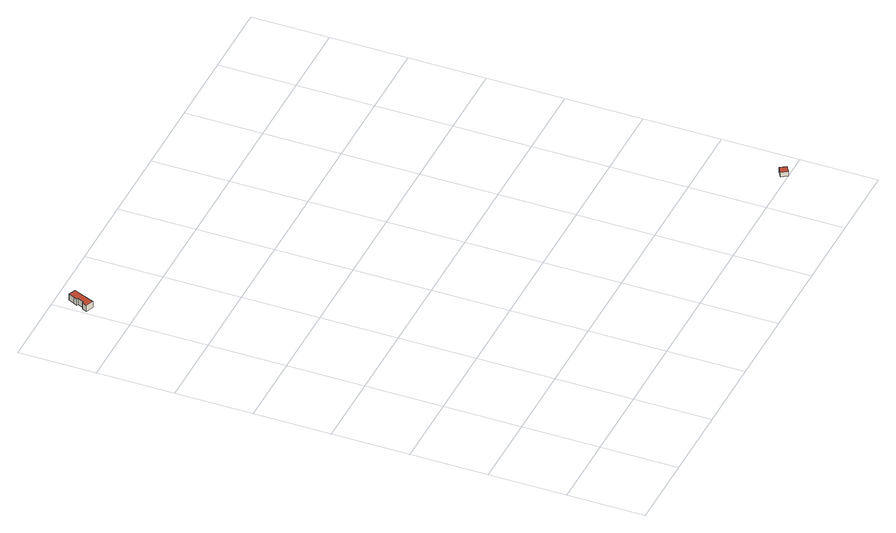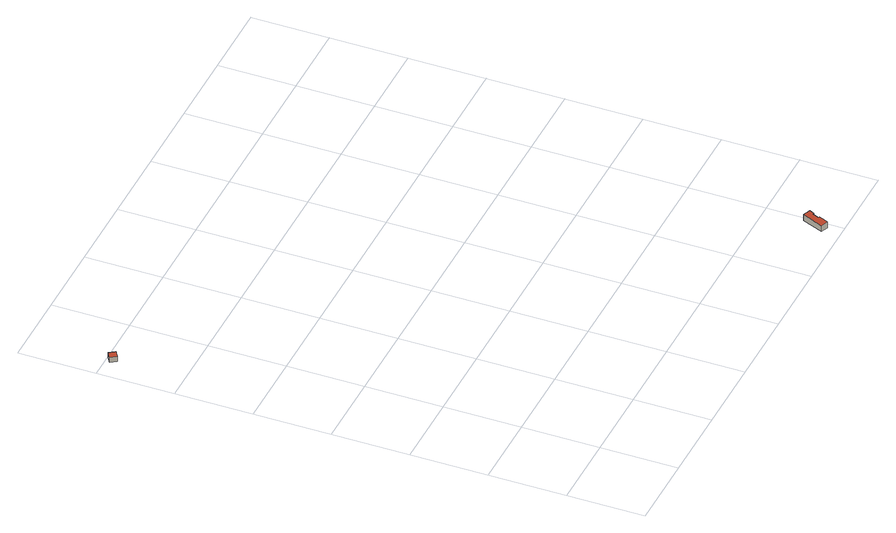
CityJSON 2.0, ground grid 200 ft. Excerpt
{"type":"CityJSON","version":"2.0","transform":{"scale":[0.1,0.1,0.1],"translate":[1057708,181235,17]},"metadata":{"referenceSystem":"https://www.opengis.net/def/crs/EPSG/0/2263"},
"CityObjects":{
"building1":{"type":"Building","attributes":{"name":"Bldg_3210019208","BIN":"4284754"},"geometry":[{"type":"MultiSurface","lod":"2","boundaries":[[[0,1,2,3,4,5,6,7,8]],[[9,10,11,12,13,14,15,16,17]],[[0,8,17,16]],[[1,0,16,15]],[[2,1,15,14]],[[3,2,14,13]],[[4,3,13,12]],[[5,4,12,11]],[[6,5,11,10]],[[7,6,10,9]],[[8,7,9,17]]],"semantics":{"surfaces":[{"type":"RoofSurface","BIN":"4284754"},{"type":"GroundSurface"},{"type":"WallSurface"}],"values":[0,1,2,2,2,2,2,2,2,2,2]}}]},
"building2":{"type":"Building","attributes":{"name":"Bldg_3511005937","BIN":"4516065"},"geometry":[{"type":"MultiSurface","lod":"2","boundaries":[[[18,19,20,21]],[[22,23,24,25]],[[22,25,21,20]],[[23,22,20,19]],[[24,23,19,18]],[[25,24,18,21]]],"semantics":{"surfaces":[{"type":"GroundSurface"},{"type":"RoofSurface","BIN":"4516065"},{"type":"WallSurface"}],"values":[0,1,2,2,2,2]}}]}
},
"vertices":[
[239,13659,264],[178,13515,264],[132,13406,264],[170,13390,264],[98,13220,264],[59,13236,264],[3,13102,264],[197,13020,264],[433,13577,264],[197,13020,87],[3,13102,87],[59,13236,87],[98,13220,87],[170,13390,87],[132,13406,87],[178,13515,87],[239,13659,87],[433,13577,87],
[11325,6,7],[11219,164,7],[11381,273,7],[11487,115,7],[11381,273,144],[11219,164,144],[11325,6,144],[11487,115,144]
]}
